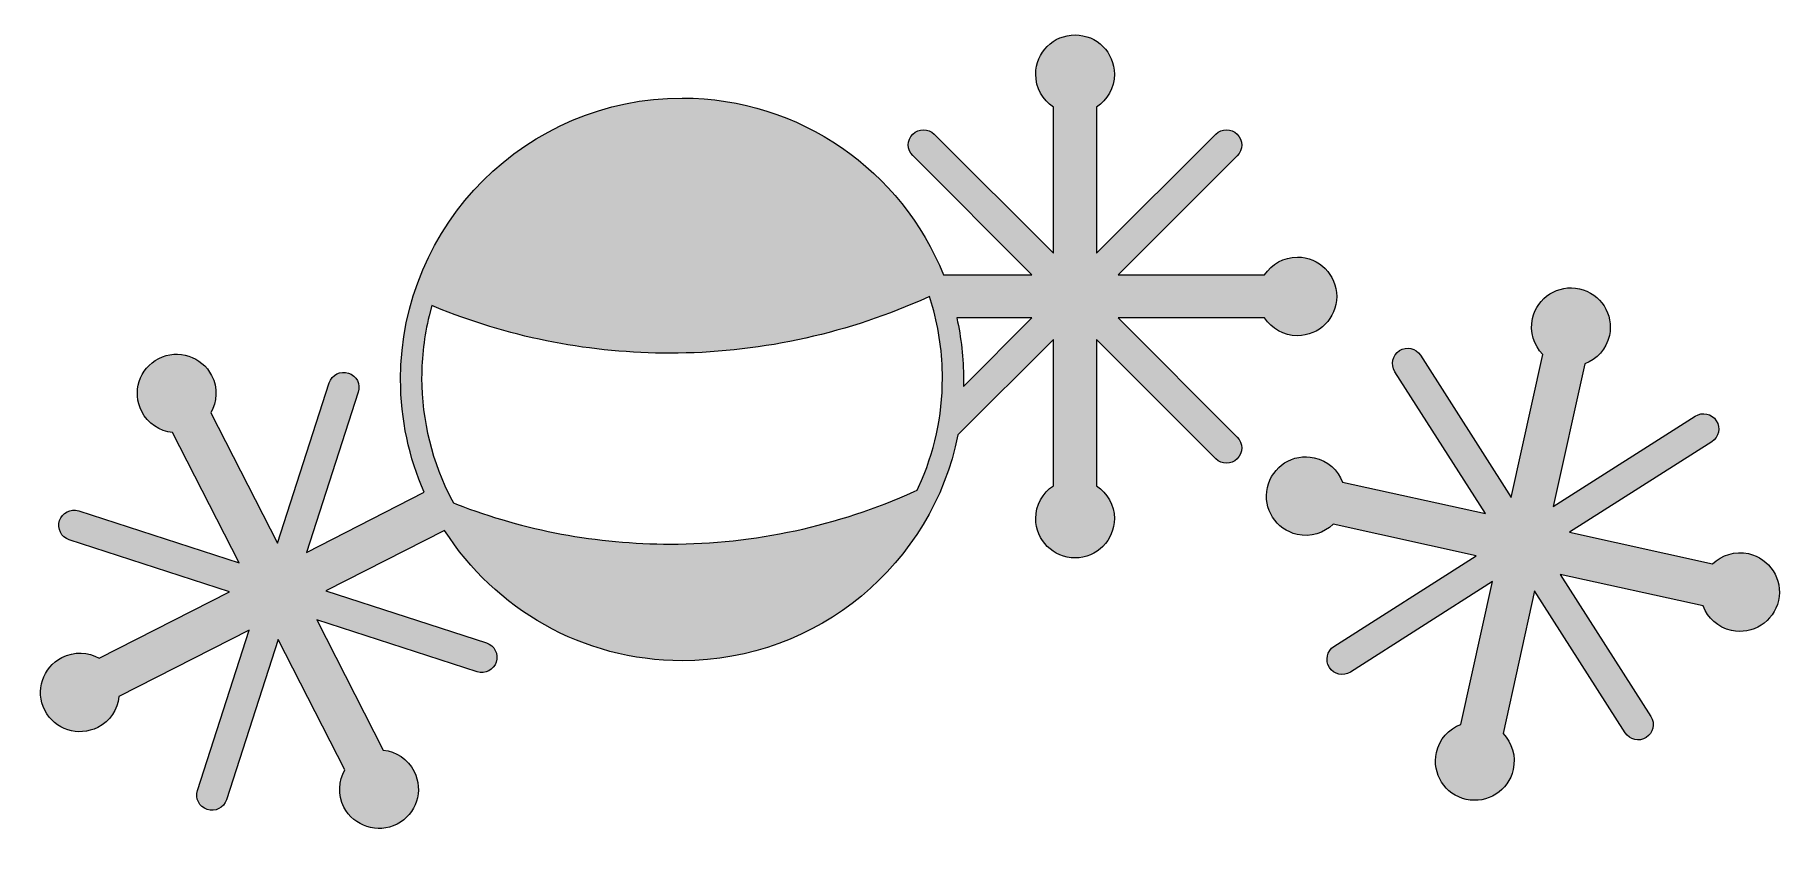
# Model space of a CAD drawing. Header units: inches. Extents: x 0 to 102, y 0 to 46.
import ezdxf

# ---------------------------------------------------------------- set-up
doc = ezdxf.new("R2010")
doc.units = ezdxf.units.IN
doc.header["$MEASUREMENT"] = 0
doc.layers.add('Layer 1', color=7, linetype='Continuous')

msp = doc.modelspace()

# ---------------------------------------------------------------- hatches: boundary and pattern name
at = {"layer": 'Layer 1', "true_color": 0xea321f}
h = msp.add_hatch(color=20, dxfattribs=at)
h.dxf.hatch_style = 2
edge = h.paths.add_edge_path()
edge.add_spline(control_points=[(73.44, 28.81), (74.71, 28.81), (75.74, 29.84), (75.74, 31.11), (75.74, 32.38), (74.71, 33.41), (73.44, 33.41), (72.64, 33.41), (71.93, 32.99), (71.52, 32.37), (71.52, 32.37), (62.97, 32.37), (62.97, 32.37), (62.97, 32.37), (69.93, 39.33), (69.93, 39.33), (70.28, 39.68), (70.28, 40.24), (69.93, 40.59), (69.58, 40.94), (69.02, 40.94), (68.67, 40.59), (68.67, 40.59), (61.71, 33.63), (61.71, 33.63), (61.71, 33.63), (61.71, 42.18), (61.71, 42.18), (62.33, 42.59), (62.75, 43.3), (62.75, 44.1), (62.75, 45.37), (61.72, 46.4), (60.45, 46.4), (59.18, 46.4), (58.15, 45.37), (58.15, 44.1), (58.15, 43.3), (58.56, 42.59), (59.19, 42.18), (59.19, 42.18), (59.19, 33.63), (59.19, 33.63), (59.19, 33.63), (52.22, 40.59), (52.22, 40.59), (51.88, 40.94), (51.31, 40.94), (50.97, 40.6), (50.62, 40.25), (50.62, 39.68), (50.97, 39.34), (50.97, 39.34), (57.93, 32.37), (57.93, 32.37), (57.93, 32.37), (52.76, 32.37), (52.76, 32.37), (50.33, 38.42), (44.4, 42.71), (37.49, 42.71), (28.42, 42.71), (21.04, 35.33), (21.04, 26.26), (21.04, 23.91), (21.53, 21.68), (22.42, 19.66), (22.42, 19.66), (15.54, 16.14), (15.54, 16.14), (15.54, 16.14), (18.57, 25.51), (18.57, 25.51), (18.72, 25.97), (18.46, 26.48), (17.99, 26.63), (17.53, 26.78), (17.03, 26.52), (16.87, 26.06), (16.87, 26.06), (13.84, 16.69), (13.84, 16.69), (13.84, 16.69), (9.95, 24.3), (9.95, 24.3), (10.32, 24.95), (10.37, 25.77), (10, 26.48), (9.42, 27.61), (8.04, 28.06), (6.91, 27.48), (5.78, 26.9), (5.33, 25.52), (5.91, 24.39), (6.27, 23.68), (6.96, 23.23), (7.71, 23.15), (7.71, 23.15), (11.6, 15.54), (11.6, 15.54), (11.6, 15.54), (2.23, 18.57), (2.23, 18.57), (1.76, 18.72), (1.26, 18.47), (1.11, 18), (0.96, 17.53), (1.21, 17.03), (1.68, 16.88), (1.68, 16.88), (11.05, 13.84), (11.05, 13.84), (11.05, 13.84), (3.43, 9.95), (3.43, 9.95), (2.78, 10.32), (1.97, 10.37), (1.25, 10), (0.12, 9.42), (-0.33, 8.04), (0.25, 6.91), (0.83, 5.78), (2.21, 5.33), (3.34, 5.91), (4.06, 6.27), (4.5, 6.96), (4.58, 7.71), (4.58, 7.71), (12.2, 11.6), (12.2, 11.6), (12.2, 11.6), (9.17, 2.23), (9.17, 2.23), (9.02, 1.76), (9.27, 1.26), (9.74, 1.11), (10.21, 0.96), (10.71, 1.21), (10.86, 1.68), (10.86, 1.68), (13.89, 11.05), (13.89, 11.05), (13.89, 11.05), (17.78, 3.43), (17.78, 3.43), (17.41, 2.78), (17.37, 1.97), (17.73, 1.25), (18.31, 0.12), (19.7, -0.33), (20.83, 0.25), (21.96, 0.83), (22.4, 2.21), (21.83, 3.34), (21.46, 4.06), (20.77, 4.5), (20.03, 4.58), (20.03, 4.58), (16.14, 12.2), (16.14, 12.2), (16.14, 12.2), (25.51, 9.16), (25.51, 9.16), (25.98, 9.01), (26.48, 9.27), (26.63, 9.73), (26.78, 10.2), (26.52, 10.7), (26.06, 10.85), (26.06, 10.85), (16.68, 13.89), (16.68, 13.89), (16.68, 13.89), (23.61, 17.43), (23.61, 17.43), (26.54, 12.85), (31.66, 9.81), (37.49, 9.81), (37.49, 9.81), (37.49, 9.81), (37.49, 9.81), (45.44, 9.81), (52.1, 15.49), (53.61, 23.01), (53.61, 23.01), (59.19, 28.59), (59.19, 28.59), (59.19, 28.59), (59.19, 20.04), (59.19, 20.04), (58.56, 19.62), (58.15, 18.92), (58.15, 18.12), (58.15, 16.85), (59.18, 15.82), (60.45, 15.82), (61.72, 15.82), (62.75, 16.85), (62.75, 18.12), (62.75, 18.92), (62.33, 19.62), (61.71, 20.03), (61.71, 20.03), (61.71, 28.59), (61.71, 28.59), (61.71, 28.59), (68.67, 21.62), (68.67, 21.62), (69.02, 21.27), (69.58, 21.27), (69.93, 21.62), (70.28, 21.97), (70.28, 22.53), (69.93, 22.88), (69.93, 22.88), (62.97, 29.85), (62.97, 29.85), (62.97, 29.85), (71.52, 29.85), (71.52, 29.85), (71.93, 29.22), (72.64, 28.81), (73.44, 28.81)], knot_values=[0, 0, 0, 0, 1, 1, 1, 2, 2, 2, 3, 3, 3, 4, 4, 4, 5, 5, 5, 6, 6, 6, 7, 7, 7, 8, 8, 8, 9, 9, 9, 10, 10, 10, 11, 11, 11, 12, 12, 12, 13, 13, 13, 14, 14, 14, 15, 15, 15, 16, 16, 16, 17, 17, 17, 18, 18, 18, 19, 19, 19, 20, 20, 20, 21, 21, 21, 22, 22, 22, 23, 23, 23, 24, 24, 24, 25, 25, 25, 26, 26, 26, 27, 27, 27, 28, 28, 28, 29, 29, 29, 30, 30, 30, 31, 31, 31, 32, 32, 32, 33, 33, 33, 34, 34, 34, 35, 35, 35, 36, 36, 36, 37, 37, 37, 38, 38, 38, 39, 39, 39, 40, 40, 40, 41, 41, 41, 42, 42, 42, 43, 43, 43, 44, 44, 44, 45, 45, 45, 46, 46, 46, 47, 47, 47, 48, 48, 48, 49, 49, 49, 50, 50, 50, 51, 51, 51, 52, 52, 52, 53, 53, 53, 54, 54, 54, 55, 55, 55, 56, 56, 56, 57, 57, 57, 58, 58, 58, 59, 59, 59, 60, 60, 60, 61, 61, 61, 62, 62, 62, 63, 63, 63, 64, 64, 64, 65, 65, 65, 66, 66, 66, 67, 67, 67, 68, 68, 68, 69, 69, 69, 70, 70, 70, 71, 71, 71, 72, 72, 72, 73, 73, 73, 74, 74, 74, 74], degree=3, periodic=1)
edge = h.paths.add_edge_path()
edge.add_spline(control_points=[(51.31, 19.96), (51.31, 19.96), (51.22, 19.78), (51.22, 19.78), (51.22, 19.78), (51.04, 19.7), (51.04, 19.7), (46.61, 17.69), (41.68, 16.63), (36.81, 16.63), (36.81, 16.63), (36.81, 16.63), (36.81, 16.63), (32.51, 16.63), (28.3, 17.42), (24.31, 18.96), (24.31, 18.96), (24.13, 19.04), (24.13, 19.04), (24.13, 19.04), (24.04, 19.21), (24.04, 19.21), (22.88, 21.4), (22.27, 23.86), (22.27, 26.33), (22.27, 27.57), (22.42, 28.79), (22.71, 29.98), (22.71, 29.98), (22.86, 30.58), (22.86, 30.58), (22.86, 30.58), (23.42, 30.35), (23.42, 30.35), (27.68, 28.65), (32.18, 27.79), (36.8, 27.79), (41.78, 27.79), (46.83, 28.85), (51.39, 30.86), (51.39, 30.86), (51.95, 31.11), (51.95, 31.11), (51.95, 31.11), (52.12, 30.52), (52.12, 30.52), (52.51, 29.16), (52.7, 27.75), (52.7, 26.33), (52.7, 24.11), (52.23, 21.97), (51.31, 19.96)], knot_values=[0, 0, 0, 0, 1, 1, 1, 2, 2, 2, 3, 3, 3, 4, 4, 4, 5, 5, 5, 6, 6, 6, 7, 7, 7, 8, 8, 8, 9, 9, 9, 10, 10, 10, 11, 11, 11, 12, 12, 12, 13, 13, 13, 14, 14, 14, 15, 15, 15, 16, 16, 16, 17, 17, 17, 17], degree=3, periodic=1)
edge = h.paths.add_edge_path()
edge.add_spline(control_points=[(53.93, 25.85), (53.93, 25.98), (53.93, 26.12), (53.93, 26.26), (53.93, 27.49), (53.8, 28.69), (53.54, 29.85), (53.54, 29.85), (57.93, 29.85), (57.93, 29.85), (57.93, 29.85), (53.93, 25.85), (53.93, 25.85)], knot_values=[0, 0, 0, 0, 1, 1, 1, 2, 2, 2, 3, 3, 3, 4, 4, 4, 4], degree=3, periodic=1)
h = msp.add_hatch(color=20, dxfattribs=at)
h.dxf.hatch_style = 2
edge = h.paths.add_edge_path()
edge.add_spline(control_points=[(99.8, 16.07), (99.01, 16.24), (98.24, 15.99), (97.7, 15.47), (97.7, 15.47), (89.35, 17.32), (89.35, 17.32), (89.35, 17.32), (97.65, 22.61), (97.65, 22.61), (98.06, 22.88), (98.19, 23.43), (97.92, 23.84), (97.66, 24.26), (97.11, 24.38), (96.69, 24.11), (96.69, 24.11), (88.39, 18.82), (88.39, 18.82), (88.39, 18.82), (90.24, 27.17), (90.24, 27.17), (90.94, 27.43), (91.49, 28.03), (91.67, 28.82), (91.94, 30.06), (91.16, 31.28), (89.92, 31.56), (88.68, 31.83), (87.45, 31.05), (87.18, 29.81), (87.01, 29.03), (87.26, 28.25), (87.78, 27.71), (87.78, 27.71), (85.93, 19.36), (85.93, 19.36), (85.93, 19.36), (80.64, 27.67), (80.64, 27.67), (80.37, 28.08), (79.82, 28.2), (79.41, 27.94), (78.99, 27.68), (78.87, 27.13), (79.14, 26.71), (79.14, 26.71), (84.43, 18.41), (84.43, 18.41), (84.43, 18.41), (76.08, 20.25), (76.08, 20.25), (75.81, 20.95), (75.21, 21.51), (74.43, 21.68), (73.19, 21.95), (71.96, 21.17), (71.69, 19.93), (71.41, 18.69), (72.2, 17.47), (73.43, 17.19), (74.22, 17.02), (75, 17.27), (75.53, 17.79), (75.53, 17.79), (83.88, 15.94), (83.88, 15.94), (83.88, 15.94), (75.58, 10.65), (75.58, 10.65), (75.17, 10.38), (75.05, 9.83), (75.31, 9.42), (75.57, 9), (76.12, 8.88), (76.54, 9.15), (76.54, 9.15), (84.84, 14.44), (84.84, 14.44), (84.84, 14.44), (82.99, 6.09), (82.99, 6.09), (82.29, 5.82), (81.74, 5.22), (81.57, 4.44), (81.29, 3.2), (82.07, 1.97), (83.31, 1.7), (84.55, 1.43), (85.78, 2.21), (86.05, 3.45), (86.23, 4.23), (85.98, 5.01), (85.46, 5.55), (85.46, 5.55), (87.3, 13.9), (87.3, 13.9), (87.3, 13.9), (92.6, 5.59), (92.6, 5.59), (92.86, 5.18), (93.41, 5.05), (93.82, 5.32), (94.24, 5.58), (94.36, 6.13), (94.1, 6.55), (94.1, 6.55), (88.8, 14.85), (88.8, 14.85), (88.8, 14.85), (97.15, 13.01), (97.15, 13.01), (97.42, 12.31), (98.02, 11.75), (98.8, 11.58), (100.04, 11.3), (101.27, 12.09), (101.55, 13.33), (101.82, 14.57), (101.04, 15.79), (99.8, 16.07)], knot_values=[0, 0, 0, 0, 1, 1, 1, 2, 2, 2, 3, 3, 3, 4, 4, 4, 5, 5, 5, 6, 6, 6, 7, 7, 7, 8, 8, 8, 9, 9, 9, 10, 10, 10, 11, 11, 11, 12, 12, 12, 13, 13, 13, 14, 14, 14, 15, 15, 15, 16, 16, 16, 17, 17, 17, 18, 18, 18, 19, 19, 19, 20, 20, 20, 21, 21, 21, 22, 22, 22, 23, 23, 23, 24, 24, 24, 25, 25, 25, 26, 26, 26, 27, 27, 27, 28, 28, 28, 29, 29, 29, 30, 30, 30, 31, 31, 31, 32, 32, 32, 33, 33, 33, 34, 34, 34, 35, 35, 35, 36, 36, 36, 37, 37, 37, 38, 38, 38, 39, 39, 39, 40, 40, 40, 40], degree=3, periodic=1)

# ---------------------------------------------------------------- linework, layer by layer
at = {"layer": 'Layer 1', "lineweight": 0}
for points, knots in [([(73.44, 28.81), (74.71, 28.81), (75.74, 29.84), (75.74, 31.11), (75.74, 32.38), (74.71, 33.41), (73.44, 33.41), (72.64, 33.41), (71.93, 32.99), (71.52, 32.37), (71.52, 32.37), (62.97, 32.37), (62.97, 32.37), (62.97, 32.37), (69.93, 39.33), (69.93, 39.33), (70.28, 39.68), (70.28, 40.24), (69.93, 40.59), (69.58, 40.94), (69.02, 40.94), (68.67, 40.59), (68.67, 40.59), (61.71, 33.63), (61.71, 33.63), (61.71, 33.63), (61.71, 42.18), (61.71, 42.18), (62.33, 42.59), (62.75, 43.3), (62.75, 44.1), (62.75, 45.37), (61.72, 46.4), (60.45, 46.4), (59.18, 46.4), (58.15, 45.37), (58.15, 44.1), (58.15, 43.3), (58.56, 42.59), (59.19, 42.18), (59.19, 42.18), (59.19, 33.63), (59.19, 33.63), (59.19, 33.63), (52.22, 40.59), (52.22, 40.59), (51.88, 40.94), (51.31, 40.94), (50.97, 40.6), (50.62, 40.25), (50.62, 39.68), (50.97, 39.34), (50.97, 39.34), (57.93, 32.37), (57.93, 32.37), (57.93, 32.37), (52.76, 32.37), (52.76, 32.37), (50.33, 38.42), (44.4, 42.71), (37.49, 42.71), (28.42, 42.71), (21.04, 35.33), (21.04, 26.26), (21.04, 23.91), (21.53, 21.68), (22.42, 19.66), (22.42, 19.66), (15.54, 16.14), (15.54, 16.14), (15.54, 16.14), (18.57, 25.51), (18.57, 25.51), (18.72, 25.97), (18.46, 26.48), (17.99, 26.63), (17.53, 26.78), (17.03, 26.52), (16.87, 26.06), (16.87, 26.06), (13.84, 16.69), (13.84, 16.69), (13.84, 16.69), (9.95, 24.3), (9.95, 24.3), (10.32, 24.95), (10.37, 25.77), (10, 26.48), (9.42, 27.61), (8.04, 28.06), (6.91, 27.48), (5.78, 26.9), (5.33, 25.52), (5.91, 24.39), (6.27, 23.68), (6.96, 23.23), (7.71, 23.15), (7.71, 23.15), (11.6, 15.54), (11.6, 15.54), (11.6, 15.54), (2.23, 18.57), (2.23, 18.57), (1.76, 18.72), (1.26, 18.47), (1.11, 18), (0.96, 17.53), (1.21, 17.03), (1.68, 16.88), (1.68, 16.88), (11.05, 13.84), (11.05, 13.84), (11.05, 13.84), (3.43, 9.95), (3.43, 9.95), (2.78, 10.32), (1.97, 10.37), (1.25, 10), (0.12, 9.42), (-0.33, 8.04), (0.25, 6.91), (0.83, 5.78), (2.21, 5.33), (3.34, 5.91), (4.06, 6.27), (4.5, 6.96), (4.58, 7.71), (4.58, 7.71), (12.2, 11.6), (12.2, 11.6), (12.2, 11.6), (9.17, 2.23), (9.17, 2.23), (9.02, 1.76), (9.27, 1.26), (9.74, 1.11), (10.21, 0.96), (10.71, 1.21), (10.86, 1.68), (10.86, 1.68), (13.89, 11.05), (13.89, 11.05), (13.89, 11.05), (17.78, 3.43), (17.78, 3.43), (17.41, 2.78), (17.37, 1.97), (17.73, 1.25), (18.31, 0.12), (19.7, -0.33), (20.83, 0.25), (21.96, 0.83), (22.4, 2.21), (21.83, 3.34), (21.46, 4.06), (20.77, 4.5), (20.03, 4.58), (20.03, 4.58), (16.14, 12.2), (16.14, 12.2), (16.14, 12.2), (25.51, 9.16), (25.51, 9.16), (25.98, 9.01), (26.48, 9.27), (26.63, 9.73), (26.78, 10.2), (26.52, 10.7), (26.06, 10.85), (26.06, 10.85), (16.68, 13.89), (16.68, 13.89), (16.68, 13.89), (23.61, 17.43), (23.61, 17.43), (26.54, 12.85), (31.66, 9.81), (37.49, 9.81), (37.49, 9.81), (37.49, 9.81), (37.49, 9.81), (45.44, 9.81), (52.1, 15.49), (53.61, 23.01), (53.61, 23.01), (59.19, 28.59), (59.19, 28.59), (59.19, 28.59), (59.19, 20.04), (59.19, 20.04), (58.56, 19.62), (58.15, 18.92), (58.15, 18.12), (58.15, 16.85), (59.18, 15.82), (60.45, 15.82), (61.72, 15.82), (62.75, 16.85), (62.75, 18.12), (62.75, 18.92), (62.33, 19.62), (61.71, 20.03), (61.71, 20.03), (61.71, 28.59), (61.71, 28.59), (61.71, 28.59), (68.67, 21.62), (68.67, 21.62), (69.02, 21.27), (69.58, 21.27), (69.93, 21.62), (70.28, 21.97), (70.28, 22.53), (69.93, 22.88), (69.93, 22.88), (62.97, 29.85), (62.97, 29.85), (62.97, 29.85), (71.52, 29.85), (71.52, 29.85), (71.93, 29.22), (72.64, 28.81), (73.44, 28.81)], [0, 0, 0, 0, 1, 1, 1, 2, 2, 2, 3, 3, 3, 4, 4, 4, 5, 5, 5, 6, 6, 6, 7, 7, 7, 8, 8, 8, 9, 9, 9, 10, 10, 10, 11, 11, 11, 12, 12, 12, 13, 13, 13, 14, 14, 14, 15, 15, 15, 16, 16, 16, 17, 17, 17, 18, 18, 18, 19, 19, 19, 20, 20, 20, 21, 21, 21, 22, 22, 22, 23, 23, 23, 24, 24, 24, 25, 25, 25, 26, 26, 26, 27, 27, 27, 28, 28, 28, 29, 29, 29, 30, 30, 30, 31, 31, 31, 32, 32, 32, 33, 33, 33, 34, 34, 34, 35, 35, 35, 36, 36, 36, 37, 37, 37, 38, 38, 38, 39, 39, 39, 40, 40, 40, 41, 41, 41, 42, 42, 42, 43, 43, 43, 44, 44, 44, 45, 45, 45, 46, 46, 46, 47, 47, 47, 48, 48, 48, 49, 49, 49, 50, 50, 50, 51, 51, 51, 52, 52, 52, 53, 53, 53, 54, 54, 54, 55, 55, 55, 56, 56, 56, 57, 57, 57, 58, 58, 58, 59, 59, 59, 60, 60, 60, 61, 61, 61, 62, 62, 62, 63, 63, 63, 64, 64, 64, 65, 65, 65, 66, 66, 66, 67, 67, 67, 68, 68, 68, 69, 69, 69, 70, 70, 70, 71, 71, 71, 72, 72, 72, 73, 73, 73, 74, 74, 74, 74]), ([(99.8, 16.07), (99.01, 16.24), (98.24, 15.99), (97.7, 15.47), (97.7, 15.47), (89.35, 17.32), (89.35, 17.32), (89.35, 17.32), (97.65, 22.61), (97.65, 22.61), (98.06, 22.88), (98.19, 23.43), (97.92, 23.84), (97.66, 24.26), (97.11, 24.38), (96.69, 24.11), (96.69, 24.11), (88.39, 18.82), (88.39, 18.82), (88.39, 18.82), (90.24, 27.17), (90.24, 27.17), (90.94, 27.43), (91.49, 28.03), (91.67, 28.82), (91.94, 30.06), (91.16, 31.28), (89.92, 31.56), (88.68, 31.83), (87.45, 31.05), (87.18, 29.81), (87.01, 29.03), (87.26, 28.25), (87.78, 27.71), (87.78, 27.71), (85.93, 19.36), (85.93, 19.36), (85.93, 19.36), (80.64, 27.67), (80.64, 27.67), (80.37, 28.08), (79.82, 28.2), (79.41, 27.94), (78.99, 27.68), (78.87, 27.13), (79.14, 26.71), (79.14, 26.71), (84.43, 18.41), (84.43, 18.41), (84.43, 18.41), (76.08, 20.25), (76.08, 20.25), (75.81, 20.95), (75.21, 21.51), (74.43, 21.68), (73.19, 21.95), (71.96, 21.17), (71.69, 19.93), (71.41, 18.69), (72.2, 17.47), (73.43, 17.19), (74.22, 17.02), (75, 17.27), (75.53, 17.79), (75.53, 17.79), (83.88, 15.94), (83.88, 15.94), (83.88, 15.94), (75.58, 10.65), (75.58, 10.65), (75.17, 10.38), (75.05, 9.83), (75.31, 9.42), (75.57, 9), (76.12, 8.88), (76.54, 9.15), (76.54, 9.15), (84.84, 14.44), (84.84, 14.44), (84.84, 14.44), (82.99, 6.09), (82.99, 6.09), (82.29, 5.82), (81.74, 5.22), (81.57, 4.44), (81.29, 3.2), (82.07, 1.97), (83.31, 1.7), (84.55, 1.43), (85.78, 2.21), (86.05, 3.45), (86.23, 4.23), (85.98, 5.01), (85.46, 5.55), (85.46, 5.55), (87.3, 13.9), (87.3, 13.9), (87.3, 13.9), (92.6, 5.59), (92.6, 5.59), (92.86, 5.18), (93.41, 5.05), (93.82, 5.32), (94.24, 5.58), (94.36, 6.13), (94.1, 6.55), (94.1, 6.55), (88.8, 14.85), (88.8, 14.85), (88.8, 14.85), (97.15, 13.01), (97.15, 13.01), (97.42, 12.31), (98.02, 11.75), (98.8, 11.58), (100.04, 11.3), (101.27, 12.09), (101.55, 13.33), (101.82, 14.57), (101.04, 15.79), (99.8, 16.07)], [0, 0, 0, 0, 1, 1, 1, 2, 2, 2, 3, 3, 3, 4, 4, 4, 5, 5, 5, 6, 6, 6, 7, 7, 7, 8, 8, 8, 9, 9, 9, 10, 10, 10, 11, 11, 11, 12, 12, 12, 13, 13, 13, 14, 14, 14, 15, 15, 15, 16, 16, 16, 17, 17, 17, 18, 18, 18, 19, 19, 19, 20, 20, 20, 21, 21, 21, 22, 22, 22, 23, 23, 23, 24, 24, 24, 25, 25, 25, 26, 26, 26, 27, 27, 27, 28, 28, 28, 29, 29, 29, 30, 30, 30, 31, 31, 31, 32, 32, 32, 33, 33, 33, 34, 34, 34, 35, 35, 35, 36, 36, 36, 37, 37, 37, 38, 38, 38, 39, 39, 39, 40, 40, 40, 40]), ([(51.31, 19.96), (51.31, 19.96), (51.22, 19.78), (51.22, 19.78), (51.22, 19.78), (51.04, 19.7), (51.04, 19.7), (46.61, 17.69), (41.68, 16.63), (36.81, 16.63), (36.81, 16.63), (36.81, 16.63), (36.81, 16.63), (32.51, 16.63), (28.3, 17.42), (24.31, 18.96), (24.31, 18.96), (24.13, 19.04), (24.13, 19.04), (24.13, 19.04), (24.04, 19.21), (24.04, 19.21), (22.88, 21.4), (22.27, 23.86), (22.27, 26.33), (22.27, 27.57), (22.42, 28.79), (22.71, 29.98), (22.71, 29.98), (22.86, 30.58), (22.86, 30.58), (22.86, 30.58), (23.42, 30.35), (23.42, 30.35), (27.68, 28.65), (32.18, 27.79), (36.8, 27.79), (41.78, 27.79), (46.83, 28.85), (51.39, 30.86), (51.39, 30.86), (51.95, 31.11), (51.95, 31.11), (51.95, 31.11), (52.12, 30.52), (52.12, 30.52), (52.51, 29.16), (52.7, 27.75), (52.7, 26.33), (52.7, 24.11), (52.23, 21.97), (51.31, 19.96)], [0, 0, 0, 0, 1, 1, 1, 2, 2, 2, 3, 3, 3, 4, 4, 4, 5, 5, 5, 6, 6, 6, 7, 7, 7, 8, 8, 8, 9, 9, 9, 10, 10, 10, 11, 11, 11, 12, 12, 12, 13, 13, 13, 14, 14, 14, 15, 15, 15, 16, 16, 16, 17, 17, 17, 17]), ([(53.93, 25.85), (53.93, 25.98), (53.93, 26.12), (53.93, 26.26), (53.93, 27.49), (53.8, 28.69), (53.54, 29.85), (53.54, 29.85), (57.93, 29.85), (57.93, 29.85), (57.93, 29.85), (53.93, 25.85), (53.93, 25.85)], [0, 0, 0, 0, 1, 1, 1, 2, 2, 2, 3, 3, 3, 4, 4, 4, 4])]:
    msp.add_open_spline(points, degree=3, knots=knots, dxfattribs=at)

doc.saveas('drawing.dxf')
